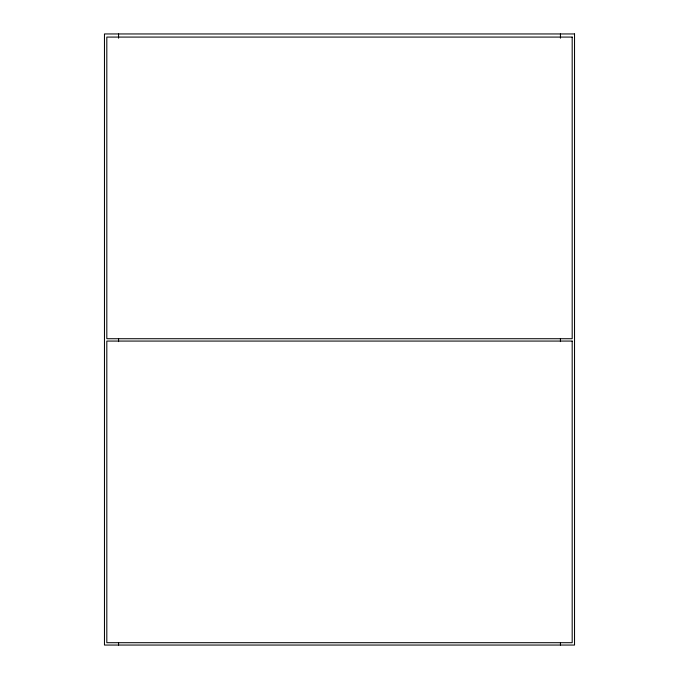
<?xml version="1.0" encoding="UTF-8"?>
<svg xmlns="http://www.w3.org/2000/svg" width="679" height="679" viewBox="0 0 679 679"><rect width="100%" height="100%" fill="white"/><g stroke="black" fill="none" stroke-linecap="round" stroke-linejoin="round"><path stroke-width="1.02" d="M560.438 33.95L560.438 38.194M560.438 338.439L560.438 341.622M560.438 642.928L560.438 645.05M118.562 33.95L118.562 38.194M118.562 338.439L118.562 341.622M118.562 642.928L118.562 645.05M574.536 33.95L104.464 33.95L104.464 645.05L574.536 645.05L574.536 33.95M572.185 37.082L106.815 37.082L106.815 338.719L572.185 338.719L572.185 37.082M572.185 341.07L106.815 341.07L106.815 642.699L572.185 642.699L572.185 341.07"/></g></svg>
